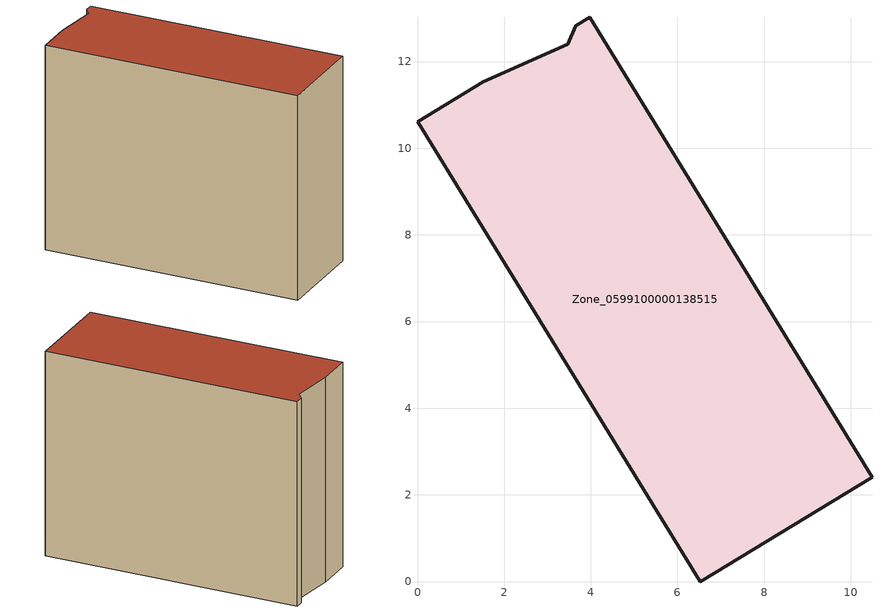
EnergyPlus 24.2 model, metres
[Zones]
Zone_0599100000138515
 floor ground (C_G): 3.65,12.82 3.97,13.02 10.49,2.4 6.52,0 0,10.61 1.52,11.53 3.47,12.4 z0
 wall outside (C_F): 6.52,0 10.49,2.4 3.97,13.02 3.65,12.82 3.47,12.4 1.52,11.53 0,10.61 6.52,0 z0:10.04
 roof outside (C_R): 3.97,13.02 3.65,12.82 3.47,12.4 1.52,11.53 0,10.61 6.52,0 10.49,2.4 z10.04
[BUILDING]
Pand.0599100000138515: North Axis=0; Terrain=City; Loads Convergence Tolerance Value=0.04; Temperature Convergence Tolerance Value=0.4; Solar Distribution=FullExterior; Maximum Number of Warmup Days=25; Minimum Number of Warmup Days=1
[Site:Location]
Rotterdam.The.Hague.AP_ZH_NLD Design_Conditions: Latitude=51.96; Longitude=4.45; Time Zone=1; Elevation=-4.5
[SITE:GROUNDTEMPERATURE:BUILDINGSURFACE]
18, 18, 18, 18, 18, 18, 18, 18, 18, 18, 18, 18
[MATERIAL] Thermal Absorptance=0.9; Solar Absorptance=0.7; Visible Absorptance=0.7
Name | Roughness | Thickness | Conductivity | Density | Specific Heat
G.TI.1946 | MediumSmooth | 0.15 | 1 | 540 | 1210
F.TI.1946 | Rough | 0.3 | 0.857143 | 1920 | 840
R.TI.1946 | MediumRough | 0.2 | 0.1 | 1500 | 1000
[CONSTRUCTION]
C_G: G.TI.1946
C_F: F.TI.1946
C_R: R.TI.1946
[ZONE]
Zone_0599100000138515: Type=1; Multiplier=1; Ceiling Height=Autocalculate; Volume=Autocalculate; Floor Area=autocalculate; Part of Total Floor Area=Yes
[ZONEINFILTRATION:DESIGNFLOWRATE]
Infil_Zone_0599100000138515: Zone or ZoneList or Space or SpaceList=Zone_0599100000138515; Schedule=AlwaysOn; Design Flow Rate Calculation Method=Flow/Area; Flow Rate per Floor Area=0.003; Constant Term Coefficient=1; Temperature Term Coefficient=0; Velocity Term Coefficient=0; Velocity Squared Term Coefficient=0
[HVACTEMPLATE:ZONE:IDEALLOADSAIRSYSTEM]
Zone_0599100000138515: Maximum Heating Supply Air Temperature=50; Minimum Cooling Supply Air Temperature=13; Maximum Heating Supply Air Humidity Ratio=0.0156; Minimum Cooling Supply Air Humidity Ratio=0.0077; Heating Limit=NoLimit; Cooling Limit=NoLimit; Dehumidification Control Type=ConstantSensibleHeatRatio; Cooling Sensible Heat Ratio=0.7; Dehumidification Setpoint=60; Humidification Control Type=None; Humidification Setpoint=30; Outdoor Air Method=None; Outdoor Air Flow Rate per Person=0.00944; Outdoor Air Flow Rate per Zone Floor Area=0; Outdoor Air Flow Rate per Zone=0; Demand Controlled Ventilation Type=None; Outdoor Air Economizer Type=NoEconomizer; Heat Recovery Type=None; Sensible Heat Recovery Effectiveness=0.7; Latent Heat Recovery Effectiveness=0.65
[ZONECONTROL:THERMOSTAT]
ThermostatControl_Zone_0599100000138515: Zone or ZoneList=Zone_0599100000138515; Control Type Schedule=DualSetpointControlType; Control 1=Thermostat_Zone_0599100000138515; Temperature Difference Between Cutout And Setpoint=0
[THERMOSTATSETPOINT:DUALSETPOINT]
Thermostat_Zone_0599100000138515: Heating Setpoint Temperature Schedule=HeatingSetpoint_Zone_0599100000138515; Cooling Setpoint Temperature Schedule=CoolingSetpoint_Zone_0599100000138515
[SCHEDULE:COMPACT]
HeatingSetpoint_Zone_0599100000138515: Through: 12/31, For: AllDays, Until: 24:00, 21
CoolingSetpoint_Zone_0599100000138515: Through: 12/31, For: AllDays, Until: 24:00, 24
DualSetpointControlType: Through: 12/31, For: AllDays, Until: 24:00, 4
AlwaysOn: Through: 12/31, For: AllDays, Until: 24:00, 1
